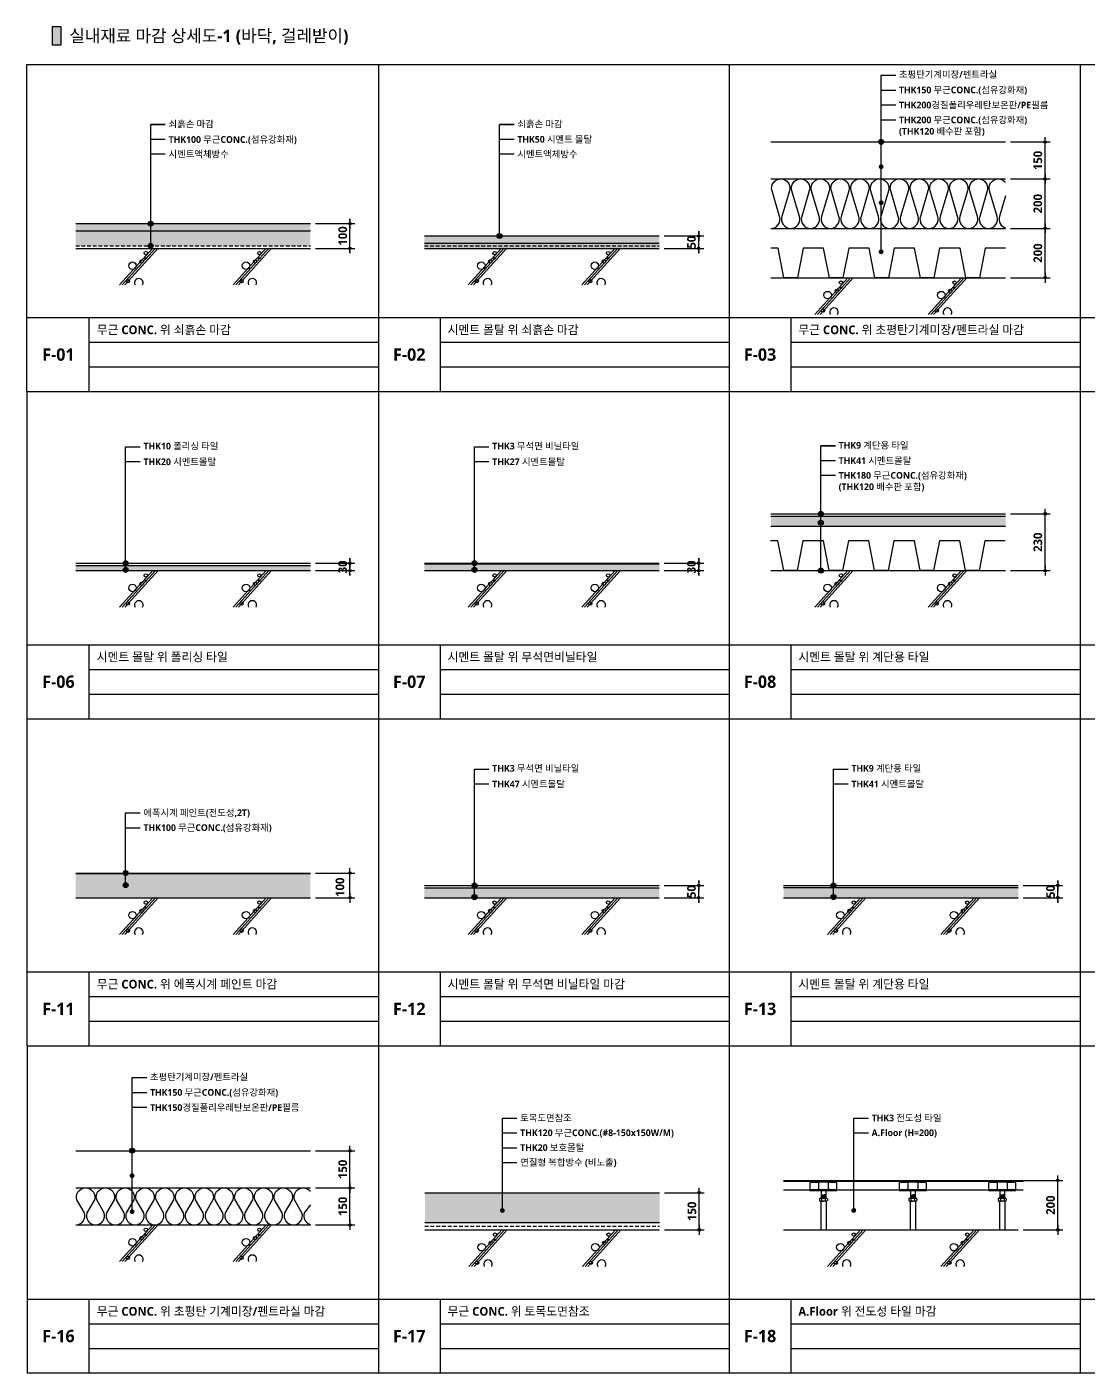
# Model space of a CAD drawing. Header units: millimetres. Extents: x 197 to 33329, y 200 to 5652.
# Drawn here: x 197 to 4493, y 200 to 5652 of the extents above; entities that cross this region are included whole.
import ezdxf
from ezdxf.enums import TextEntityAlignment as Align

# ---------------------------------------------------------------- set-up
doc = ezdxf.new("R2010")
doc.units = ezdxf.units.MM
doc.header["$LTSCALE"] = 10
doc.header["$MEASUREMENT"] = 0
doc.header["$PDSIZE"] = -10
doc.linetypes.add('HID', pattern=[2.3, 1.5, -0.8])
doc.layers.get('0').update_dxf_attribs({"linetype": 'CONTINUOUS'})
doc.layers.get('Defpoints').update_dxf_attribs({"color": 153, "linetype": 'CONTINUOUS'})
for name, color, linetype in [('A-ANNO-GRA2', 4, 'CONTINUOUS'), ('A-ANNO-TEXT1', 7, 'CONTINUOUS'), ('A-DETL-PEN4', 4, 'CONTINUOUS'), ('A-DETL-PEN7', 7, 'CONTINUOUS'), ('A-SECT-STEL', 9, 'CONTINUOUS'), ('A-ST-AXIS-DIM', 7, 'CONTINUOUS'), ('A-ST-CONC', 2, 'CONTINUOUS'), ('AX-PATT', 8, 'CONTINUOUS'), ('CF', 7, 'CONTINUOUS'), ('HAT', 8, 'CONTINUOUS'), ('HT', 8, 'CONTINUOUS')]:
    doc.layers.add(name, color=color, linetype=linetype)
doc.styles.add('2020음성 1차', font='')
doc.styles.add('SH_대대리576', font='')
doc.styles.add('SH_진천_나눔', font='')
doc.styles.get('2020음성 1차').set_extended_font_data('NanumGothic', bold=True)
doc.styles.get('SH_대대리576').set_extended_font_data('NanumGothic', bold=True)
doc.styles.get('SH_진천_나눔').set_extended_font_data('NanumGothic', bold=True)
doc.dimstyles.new('SHP 10', dxfattribs={"dimscale": 10, "dimtxt": 3.5, "dimasz": 1, "dimexe": 2, "dimexo": 2, "dimgap": 1, "dimtad": 1, "dimdec": 0, "dimzin": 0, "dimdsep": 46, "dimtxsty": 'SH_진천_나눔', "dimblk": 'DIMDOT', "dimcen": 0.09, "dimclrd": 256, "dimclre": 256, "dimclrt": 3, "dimadec": 0, "dimazin": 1, "dimtfac": 1, "dimtdec": 0, "dimtix": 1, "dimtmove": 2, "dimatfit": 0, "dimldrblk": 'DIMDOT', "dimfxl": 1, "dimtolj": 1, "dimtzin": 0, "dimlwd": -1, "dimlwe": -1, "dimarcsym": 0})

# ---------------------------------------------------------------- blocks, each defined once
blk = doc.blocks.new('_Dot')
at = {"color": 0, "lineweight": -2}
blk.add_line((-0.5, 0), (-1, 0), dxfattribs=at)
at = {"color": 0, "const_width": 0.5}
blk.add_lwpolyline([(-0.25, 0, 1), (0.25, 0, 1)], format="xyb", close=True, dxfattribs=at)
blk = doc.blocks.new('DIMDOT')
at = {"color": 0}
blk.add_line((-2, 0), (2, 0), dxfattribs=at)
for radius in [0.5, 0.25]:
    blk.add_circle((0, 0), radius, dxfattribs=at)
blk = doc.blocks.new('*D427')
at = {"layer": 'A-ST-AXIS-DIM'}
for p, q in [((4230.2, 980.2), (4390.2, 980.2)), ((4370.2, 790.2), (4370.2, 970.2)), ((4230.2, 780.2), (4390.2, 780.2))]:
    blk.add_line(p, q, dxfattribs=at)
at = {"layer": 'Defpoints', "color": 0}
for p in [(4210.2, 980.2), (4370.2, 980.2), (4210.2, 780.2)]:
    blk.add_point(p, dxfattribs=at)
at = {"layer": 'A-ST-AXIS-DIM', "linetype": 'ByBlock', "xscale": 10, "yscale": 10, "zscale": 10}
for p, rotation in [((4370.2, 980.2), 90), ((4370.2, 780.2), 270)]:
    blk.add_blockref('DIMDOT', p, dxfattribs=dict(at, rotation=rotation))
at = {"layer": 'A-ST-AXIS-DIM', "color": 3, "insert": (4340.9, 880.2), "char_height": 35, "attachment_point": 5, "rotation": 90, "style": 'SH_진천_나눔'}
blk.add_mtext('\\A1;200', dxfattribs=at)
blk = doc.blocks.new('2')
at = {"layer": 'HAT'}
for p, q in [((9516.6, 4296.2), (9583.7, 4370.3)), ((9522, 4296.2), (9589.1, 4370.3)), ((9527.4, 4296.2), (9594.5, 4370.3))]:
    blk.add_line(p, q, dxfattribs=at)
for centre, radius in [((9569.8, 4360.6), 3.41), ((9542.8, 4335.1), 7.63), ((9561.1, 4343.7), 3.41), ((9569.4, 4350), 1.53), ((9533.6, 4303.7), 3.41)]:
    blk.add_circle(centre, radius, dxfattribs=at)
blk.add_arc((9555.5, 4300.6), 8.7, 329.3752, 210.6248, dxfattribs=at)
blk = doc.blocks.new('*D428')
at = {"layer": 'A-ST-AXIS-DIM'}
for p, q in [((2778.5, 930.2), (2938.5, 930.2)), ((2918.5, 790.2), (2918.5, 920.2)), ((2778.5, 780.2), (2938.5, 780.2))]:
    blk.add_line(p, q, dxfattribs=at)
at = {"layer": 'Defpoints', "color": 0}
for p in [(2758.5, 930.2), (2918.5, 930.2), (2758.5, 780.2)]:
    blk.add_point(p, dxfattribs=at)
at = {"layer": 'A-ST-AXIS-DIM', "linetype": 'ByBlock', "xscale": 10, "yscale": 10, "zscale": 10}
for p, rotation in [((2918.5, 930.2), 90), ((2918.5, 780.2), 270)]:
    blk.add_blockref('DIMDOT', p, dxfattribs=dict(at, rotation=rotation))
at = {"layer": 'A-ST-AXIS-DIM', "color": 3, "insert": (2889.2, 855.2), "char_height": 35, "attachment_point": 5, "rotation": 90, "style": 'SH_진천_나눔'}
blk.add_mtext('\\A1;150', dxfattribs=at)
blk = doc.blocks.new('*D429')
at = {"layer": 'A-ST-AXIS-DIM'}
for p, q in [((1365, 1100), (1525, 1100)), ((1505, 960), (1505, 1090)), ((1365, 950), (1525, 950))]:
    blk.add_line(p, q, dxfattribs=at)
at = {"layer": 'Defpoints', "color": 0}
for p in [(1345, 1100), (1505, 1100), (1345, 950)]:
    blk.add_point(p, dxfattribs=at)
at = {"layer": 'A-ST-AXIS-DIM', "linetype": 'ByBlock', "xscale": 10, "yscale": 10, "zscale": 10}
for p, rotation in [((1505, 1100), 90), ((1505, 950), 270)]:
    blk.add_blockref('DIMDOT', p, dxfattribs=dict(at, rotation=rotation))
at = {"layer": 'A-ST-AXIS-DIM', "color": 3, "insert": (1475.8, 1025), "char_height": 35, "attachment_point": 5, "rotation": 90, "style": 'SH_진천_나눔'}
blk.add_mtext('\\A1;150', dxfattribs=at)
blk = doc.blocks.new('*D430')
at = {"layer": 'A-ST-AXIS-DIM'}
for p, q in [((1365, 950), (1525, 950)), ((1505, 810), (1505, 940)), ((1365, 800), (1525, 800))]:
    blk.add_line(p, q, dxfattribs=at)
at = {"layer": 'Defpoints', "color": 0}
for p in [(1345, 950), (1505, 950), (1345, 800)]:
    blk.add_point(p, dxfattribs=at)
at = {"layer": 'A-ST-AXIS-DIM', "linetype": 'ByBlock', "xscale": 10, "yscale": 10, "zscale": 10}
for p, rotation in [((1505, 950), 90), ((1505, 800), 270)]:
    blk.add_blockref('DIMDOT', p, dxfattribs=dict(at, rotation=rotation))
at = {"layer": 'A-ST-AXIS-DIM', "color": 3, "insert": (1475.8, 875), "char_height": 35, "attachment_point": 5, "rotation": 90, "style": 'SH_진천_나눔'}
blk.add_mtext('\\A1;150', dxfattribs=at)
blk = doc.blocks.new('*D433')
at = {"layer": 'A-ST-AXIS-DIM'}
for p, q in [((4370.2, 2185), (4370.2, 2195)), ((4230.2, 2175), (4390.2, 2175)), ((4370.2, 2125), (4370.2, 2175)), ((4230.2, 2125), (4390.2, 2125)), ((4370.2, 2115), (4370.2, 2105))]:
    blk.add_line(p, q, dxfattribs=at)
at = {"layer": 'Defpoints', "color": 0}
for p in [(4210.2, 2175), (4370.2, 2175), (4210.2, 2125)]:
    blk.add_point(p, dxfattribs=at)
at = {"layer": 'A-ST-AXIS-DIM', "linetype": 'ByBlock', "xscale": 10, "yscale": 10, "zscale": 10}
for p, rotation in [((4370.2, 2175), 270), ((4370.2, 2125), 90)]:
    blk.add_blockref('DIMDOT', p, dxfattribs=dict(at, rotation=rotation))
at = {"layer": 'A-ST-AXIS-DIM', "color": 3, "insert": (4340.9, 2150), "char_height": 35, "attachment_point": 5, "rotation": 90, "style": 'SH_진천_나눔'}
blk.add_mtext('\\A1;50', dxfattribs=at)
blk = doc.blocks.new('*D435')
at = {"layer": 'A-ST-AXIS-DIM'}
for p, q in [((2916.7, 2185), (2916.7, 2195)), ((2776.7, 2175), (2936.7, 2175)), ((2916.7, 2125), (2916.7, 2175)), ((2776.7, 2125), (2936.7, 2125)), ((2916.7, 2115), (2916.7, 2105))]:
    blk.add_line(p, q, dxfattribs=at)
at = {"layer": 'Defpoints', "color": 0}
for p in [(2756.7, 2175), (2916.7, 2175), (2756.7, 2125)]:
    blk.add_point(p, dxfattribs=at)
at = {"layer": 'A-ST-AXIS-DIM', "linetype": 'ByBlock', "xscale": 10, "yscale": 10, "zscale": 10}
for p, rotation in [((2916.7, 2175), 270), ((2916.7, 2125), 90)]:
    blk.add_blockref('DIMDOT', p, dxfattribs=dict(at, rotation=rotation))
at = {"layer": 'A-ST-AXIS-DIM', "color": 3, "insert": (2887.5, 2150), "char_height": 35, "attachment_point": 5, "rotation": 90, "style": 'SH_진천_나눔'}
blk.add_mtext('\\A1;50', dxfattribs=at)
blk = doc.blocks.new('*D436')
at = {"layer": 'A-ST-AXIS-DIM'}
for p, q in [((1365, 2225), (1525, 2225)), ((1505, 2135), (1505, 2215)), ((1365, 2125), (1525, 2125))]:
    blk.add_line(p, q, dxfattribs=at)
at = {"layer": 'Defpoints', "color": 0}
for p in [(1345, 2225), (1505, 2225), (1345, 2125)]:
    blk.add_point(p, dxfattribs=at)
at = {"layer": 'A-ST-AXIS-DIM', "linetype": 'ByBlock', "xscale": 10, "yscale": 10, "zscale": 10}
for p, rotation in [((1505, 2225), 90), ((1505, 2125), 270)]:
    blk.add_blockref('DIMDOT', p, dxfattribs=dict(at, rotation=rotation))
at = {"layer": 'A-ST-AXIS-DIM', "color": 3, "insert": (1464.4, 2167.8), "char_height": 35, "attachment_point": 5, "rotation": 90, "style": 'SH_진천_나눔'}
blk.add_mtext('\\A1;100', dxfattribs=at)
blk = doc.blocks.new('*D439')
at = {"layer": 'A-ST-AXIS-DIM'}
for p, q in [((4178.8, 3680), (4338.8, 3680)), ((4318.8, 3460), (4318.8, 3670)), ((4178.8, 3450), (4338.8, 3450))]:
    blk.add_line(p, q, dxfattribs=at)
at = {"layer": 'Defpoints', "color": 0}
for p in [(4158.8, 3680), (4318.8, 3680), (4158.8, 3450)]:
    blk.add_point(p, dxfattribs=at)
at = {"layer": 'A-ST-AXIS-DIM', "linetype": 'ByBlock', "xscale": 10, "yscale": 10, "zscale": 10}
for p, rotation in [((4318.8, 3680), 90), ((4318.8, 3450), 270)]:
    blk.add_blockref('DIMDOT', p, dxfattribs=dict(at, rotation=rotation))
at = {"layer": 'A-ST-AXIS-DIM', "color": 3, "insert": (4289.5, 3565), "char_height": 35, "attachment_point": 5, "rotation": 90, "style": 'SH_진천_나눔'}
blk.add_mtext('\\A1;230', dxfattribs=at)
blk = doc.blocks.new('*D440')
at = {"layer": 'A-ST-AXIS-DIM'}
for p, q in [((2916.7, 3490), (2916.7, 3500)), ((2776.7, 3480), (2936.7, 3480)), ((2776.7, 3450), (2936.7, 3450)), ((2916.7, 3450), (2916.7, 3480)), ((2916.7, 3440), (2916.7, 3430))]:
    blk.add_line(p, q, dxfattribs=at)
at = {"layer": 'Defpoints', "color": 0}
for p in [(2756.7, 3480), (2756.7, 3450), (2916.7, 3480)]:
    blk.add_point(p, dxfattribs=at)
at = {"layer": 'A-ST-AXIS-DIM', "linetype": 'ByBlock', "xscale": 10, "yscale": 10, "zscale": 10}
for p, rotation in [((2916.7, 3480), 270), ((2916.7, 3450), 90)]:
    blk.add_blockref('DIMDOT', p, dxfattribs=dict(at, rotation=rotation))
at = {"layer": 'A-ST-AXIS-DIM', "color": 3, "insert": (2887.4, 3465), "char_height": 35, "attachment_point": 5, "rotation": 90, "style": 'SH_진천_나눔'}
blk.add_mtext('\\A1;30', dxfattribs=at)
blk = doc.blocks.new('*D441')
at = {"layer": 'A-ST-AXIS-DIM'}
for p, q in [((1505, 3490), (1505, 3500)), ((1365, 3480), (1525, 3480)), ((1365, 3450), (1525, 3450)), ((1505, 3450), (1505, 3480)), ((1505, 3440), (1505, 3430))]:
    blk.add_line(p, q, dxfattribs=at)
at = {"layer": 'Defpoints', "color": 0}
for p in [(1345, 3480), (1345, 3450), (1505, 3480)]:
    blk.add_point(p, dxfattribs=at)
at = {"layer": 'A-ST-AXIS-DIM', "linetype": 'ByBlock', "xscale": 10, "yscale": 10, "zscale": 10}
for p, rotation in [((1505, 3480), 270), ((1505, 3450), 90)]:
    blk.add_blockref('DIMDOT', p, dxfattribs=dict(at, rotation=rotation))
at = {"layer": 'A-ST-AXIS-DIM', "color": 3, "insert": (1475.7, 3465), "char_height": 35, "attachment_point": 5, "rotation": 90, "style": 'SH_진천_나눔'}
blk.add_mtext('\\A1;30', dxfattribs=at)
blk = doc.blocks.new('*D443')
at = {"layer": 'A-ST-AXIS-DIM'}
for p, q in [((4178.8, 5186), (4338.8, 5186)), ((4318.8, 5046), (4318.8, 5176)), ((4178.8, 5036), (4338.8, 5036))]:
    blk.add_line(p, q, dxfattribs=at)
at = {"layer": 'Defpoints', "color": 0}
for p in [(4158.8, 5186), (4318.8, 5186), (4158.8, 5036)]:
    blk.add_point(p, dxfattribs=at)
at = {"layer": 'A-ST-AXIS-DIM', "linetype": 'ByBlock', "xscale": 10, "yscale": 10, "zscale": 10}
for p, rotation in [((4318.8, 5186), 90), ((4318.8, 5036), 270)]:
    blk.add_blockref('DIMDOT', p, dxfattribs=dict(at, rotation=rotation))
at = {"layer": 'A-ST-AXIS-DIM', "color": 3, "insert": (4289.5, 5111), "char_height": 35, "attachment_point": 5, "rotation": 90, "style": 'SH_진천_나눔'}
blk.add_mtext('\\A1;150', dxfattribs=at)
blk = doc.blocks.new('*D444')
at = {"layer": 'A-ST-AXIS-DIM'}
for p, q in [((4178.8, 5036), (4338.8, 5036)), ((4318.8, 4846), (4318.8, 5026)), ((4178.8, 4836), (4338.8, 4836))]:
    blk.add_line(p, q, dxfattribs=at)
at = {"layer": 'Defpoints', "color": 0}
for p in [(4158.8, 5036), (4318.8, 5036), (4158.8, 4836)]:
    blk.add_point(p, dxfattribs=at)
at = {"layer": 'A-ST-AXIS-DIM', "linetype": 'ByBlock', "xscale": 10, "yscale": 10, "zscale": 10}
for p, rotation in [((4318.8, 5036), 90), ((4318.8, 4836), 270)]:
    blk.add_blockref('DIMDOT', p, dxfattribs=dict(at, rotation=rotation))
at = {"layer": 'A-ST-AXIS-DIM', "color": 3, "insert": (4289.5, 4936), "char_height": 35, "attachment_point": 5, "rotation": 90, "style": 'SH_진천_나눔'}
blk.add_mtext('\\A1;200', dxfattribs=at)
blk = doc.blocks.new('*D445')
at = {"layer": 'A-ST-AXIS-DIM'}
for p, q in [((4178.8, 4836), (4338.8, 4836)), ((4318.8, 4646), (4318.8, 4826)), ((4178.8, 4636), (4338.8, 4636))]:
    blk.add_line(p, q, dxfattribs=at)
at = {"layer": 'Defpoints', "color": 0}
for p in [(4158.8, 4836), (4318.8, 4836), (4158.8, 4636)]:
    blk.add_point(p, dxfattribs=at)
at = {"layer": 'A-ST-AXIS-DIM', "linetype": 'ByBlock', "xscale": 10, "yscale": 10, "zscale": 10}
for p, rotation in [((4318.8, 4836), 90), ((4318.8, 4636), 270)]:
    blk.add_blockref('DIMDOT', p, dxfattribs=dict(at, rotation=rotation))
at = {"layer": 'A-ST-AXIS-DIM', "color": 3, "insert": (4289.5, 4736), "char_height": 35, "attachment_point": 5, "rotation": 90, "style": 'SH_진천_나눔'}
blk.add_mtext('\\A1;200', dxfattribs=at)
blk = doc.blocks.new('*D446')
at = {"layer": 'A-ST-AXIS-DIM'}
for p, q in [((2776.7, 4805.1), (2936.7, 4805.1)), ((2916.7, 4815.1), (2916.7, 4825.1)), ((2916.7, 4755.1), (2916.7, 4805.1)), ((2776.7, 4755.1), (2936.7, 4755.1)), ((2916.7, 4745.1), (2916.7, 4735.1))]:
    blk.add_line(p, q, dxfattribs=at)
at = {"layer": 'Defpoints', "color": 0}
for p in [(2756.7, 4805.1), (2916.7, 4805.1), (2756.7, 4755.1)]:
    blk.add_point(p, dxfattribs=at)
at = {"layer": 'A-ST-AXIS-DIM', "linetype": 'ByBlock', "xscale": 10, "yscale": 10, "zscale": 10}
for p, rotation in [((2916.7, 4805.1), 270), ((2916.7, 4755.1), 90)]:
    blk.add_blockref('DIMDOT', p, dxfattribs=dict(at, rotation=rotation))
at = {"layer": 'A-ST-AXIS-DIM', "color": 3, "insert": (2887.5, 4780.1), "char_height": 35, "attachment_point": 5, "rotation": 90, "style": 'SH_진천_나눔'}
blk.add_mtext('\\A1;50', dxfattribs=at)
blk = doc.blocks.new('*D447')
at = {"layer": 'A-ST-AXIS-DIM'}
for p, q in [((1365, 4855.1), (1525, 4855.1)), ((1505, 4865.1), (1505, 4875.1)), ((1505, 4755.1), (1505, 4855.1)), ((1365, 4755.1), (1525, 4755.1)), ((1505, 4745.1), (1505, 4735.1))]:
    blk.add_line(p, q, dxfattribs=at)
at = {"layer": 'Defpoints', "color": 0}
for p in [(1345, 4855.1), (1505, 4855.1), (1345, 4755.1)]:
    blk.add_point(p, dxfattribs=at)
at = {"layer": 'A-ST-AXIS-DIM', "linetype": 'ByBlock', "xscale": 10, "yscale": 10, "zscale": 10}
for p, rotation in [((1505, 4855.1), 270), ((1505, 4755.1), 90)]:
    blk.add_blockref('DIMDOT', p, dxfattribs=dict(at, rotation=rotation))
at = {"layer": 'A-ST-AXIS-DIM', "color": 3, "insert": (1475.8, 4805.1), "char_height": 35, "attachment_point": 5, "rotation": 90, "style": 'SH_진천_나눔'}
blk.add_mtext('\\A1;100', dxfattribs=at)

msp = doc.modelspace()

# ---------------------------------------------------------------- hatches: boundary and pattern name
at = {"layer": 'A-ANNO-TEXT1'}
h = msp.add_hatch(color=256, dxfattribs=at)
h.dxf.hatch_style = 1
h.paths.add_polyline_path([(336, 5651.8), (300, 5651.8), (300, 5579.8), (336, 5579.8)])
h = msp.add_hatch(color=256, dxfattribs=at)
h.dxf.hatch_style = 1
edge = h.paths.add_edge_path()
edge.add_arc((3655, 5186.6), 10, 0, 360)
h = msp.add_hatch(color=256, dxfattribs=at)
h.dxf.hatch_style = 1
edge = h.paths.add_edge_path()
edge.add_arc((698.4, 4855.1), 10, 0, 360)
h = msp.add_hatch(color=256, dxfattribs=at)
h.dxf.hatch_style = 1
edge = h.paths.add_edge_path()
edge.add_arc((2110.1, 4805.1), 10, 0, 360)
h = msp.add_hatch(color=256, dxfattribs=at)
h.dxf.hatch_style = 1
edge = h.paths.add_edge_path()
edge.add_arc((698.4, 4765.1), 10, 0, 360)
h = msp.add_hatch(color=256, dxfattribs=at)
h.dxf.hatch_style = 1
edge = h.paths.add_edge_path()
edge.add_arc((3410.8, 3679.8), 10, 0, 360)
h = msp.add_hatch(color=256, dxfattribs=at)
h.dxf.hatch_style = 1
edge = h.paths.add_edge_path()
edge.add_arc((3410.8, 3644.3), 10, 0, 360)
h = msp.add_hatch(color=256, dxfattribs=at)
h.dxf.hatch_style = 1
edge = h.paths.add_edge_path()
edge.add_arc((597, 3479.8), 10, 0, 360)
h = msp.add_hatch(color=256, dxfattribs=at)
h.dxf.hatch_style = 1
edge = h.paths.add_edge_path()
edge.add_arc((2008.7, 3479.8), 10, 0, 360)
h = msp.add_hatch(color=256, dxfattribs=at)
h.dxf.hatch_style = 1
edge = h.paths.add_edge_path()
edge.add_arc((597, 3452.8), 10, 0, 360)
h = msp.add_hatch(color=256, dxfattribs=at)
h.dxf.hatch_style = 1
edge = h.paths.add_edge_path()
edge.add_arc((2008.7, 3452.8), 10, 0, 360)
h = msp.add_hatch(color=256, dxfattribs=at)
h.dxf.hatch_style = 1
edge = h.paths.add_edge_path()
edge.add_arc((3410.8, 3450), 10, 0, 360)
h = msp.add_hatch(color=256, dxfattribs=at)
h.dxf.hatch_style = 1
edge = h.paths.add_edge_path()
edge.add_arc((597, 2225), 10, 0, 360)
h = msp.add_hatch(color=256, dxfattribs=at)
h.dxf.hatch_style = 1
edge = h.paths.add_edge_path()
edge.add_arc((597, 2176.3), 10, 0, 360)
h = msp.add_hatch(color=256, dxfattribs=at)
h.dxf.hatch_style = 1
edge = h.paths.add_edge_path()
edge.add_arc((2008.7, 2174.8), 10, 0, 360)
h = msp.add_hatch(color=256, dxfattribs=at)
h.dxf.hatch_style = 1
edge = h.paths.add_edge_path()
edge.add_arc((3462.2, 2174.8), 10, 0, 360)
h = msp.add_hatch(color=256, dxfattribs=at)
h.dxf.hatch_style = 1
edge = h.paths.add_edge_path()
edge.add_arc((2008.7, 2127.8), 10, 0, 360)
h = msp.add_hatch(color=256, dxfattribs=at)
h.dxf.hatch_style = 1
edge = h.paths.add_edge_path()
edge.add_arc((3462.2, 2127.8), 10, 0, 360)
h = msp.add_hatch(color=256, dxfattribs=at)
h.dxf.hatch_style = 1
edge = h.paths.add_edge_path()
edge.add_arc((623.2, 1100.6), 10, 0, 360)
at = {"layer": 'AX-PATT'}
h = msp.add_hatch(dxfattribs=at)
h.set_pattern_fill('AR-SAND', color=256, scale=0.3, style=0)
h.set_pattern_definition([(37.5, (-19825, 1661.618), (-0.4800094, 14.682397), [0, -11.5824, 0, -12.954, 0, -12.3825]), (7.5, (-19825, 1661.618), (13.485698, 21.504753), [0, -6.2484, 0, -10.4394, 0, -4.0005]), (327.5, (-19834.373, 1661.618), (23.729771, 0.0431155), [0, -3.81, 0, -13.716, 0, -17.907]), (317.5, (-19834.373, 1661.618), (22.906694, 6.68788), [0, -1.905, 0, -8.9916, 0, -10.287])])
h.paths.add_polyline_path([(395, 4855.1), (395, 4765.1), (1345, 4765.1), (1345, 4855.1)])
h = msp.add_hatch(dxfattribs=at)
h.set_pattern_fill('AR-SAND', color=256, scale=0.3, style=0)
h.set_pattern_definition([(37.5, (-18413.291, 1611.618), (-0.4800094, 14.682397), [0, -11.5824, 0, -12.954, 0, -12.3825]), (7.5, (-18413.29, 1611.618), (13.485698, 21.504753), [0, -6.2484, 0, -10.4394, 0, -4.0005]), (327.5, (-18422.663, 1611.618), (23.729771, 0.0431155), [0, -3.81, 0, -13.716, 0, -17.907]), (317.5, (-18422.663, 1611.618), (22.906694, 6.68788), [0, -1.905, 0, -8.9916, 0, -10.287])])
h.paths.add_polyline_path([(1806.7, 4805.1), (1806.7, 4755.1), (2756.7, 4755.1), (2756.7, 4805.1)])
h = msp.add_hatch(dxfattribs=at)
h.set_pattern_fill('AR-SAND', color=256, scale=0.3, style=0)
h.set_pattern_definition([(37.5, (-15661.233, -722.105), (-0.4800094, 14.682397), [0, -11.5824, 0, -12.954, 0, -12.3825]), (7.5, (-15661.233, -722.105), (13.485698, 21.504753), [0, -6.2484, 0, -10.4394, 0, -4.0005]), (327.5, (-15670.605, -722.105), (23.729771, 0.0431155), [0, -3.81, 0, -13.716, 0, -17.907]), (317.5, (-15670.605, -722.105), (22.906694, 6.68788), [0, -1.905, 0, -8.9916, 0, -10.287])])
h.paths.add_polyline_path([(3208.8, 3630), (4158.8, 3630), (4158.8, 3671), (3208.8, 3671)])
h = msp.add_hatch(dxfattribs=at)
h.set_pattern_fill('AR-SAND', color=256, scale=0.3, style=0)
h.set_pattern_definition([(37.5, (-17125, -902.105), (-0.4800094, 14.682397), [0, -11.5824, 0, -12.954, 0, -12.3825]), (7.5, (-17125, -902.105), (13.485698, 21.504753), [0, -6.2484, 0, -10.4394, 0, -4.0005]), (327.5, (-17134.373, -902.105), (23.729771, 0.0431155), [0, -3.81, 0, -13.716, 0, -17.907]), (317.5, (-17134.373, -902.105), (22.906694, 6.68788), [0, -1.905, 0, -8.9916, 0, -10.287])])
h.paths.add_polyline_path([(395, 3450), (1345, 3450), (1345, 3470), (395, 3470)])
h = msp.add_hatch(dxfattribs=at)
h.set_pattern_fill('AR-SAND', color=256, scale=0.3, style=0)
h.set_pattern_definition([(37.5, (-15713.291, -902.105), (-0.4800094, 14.682397), [0, -11.5824, 0, -12.954, 0, -12.3825]), (7.5, (-15713.29, -902.105), (13.485698, 21.504753), [0, -6.2484, 0, -10.4394, 0, -4.0005]), (327.5, (-15722.663, -902.105), (23.729771, 0.0431155), [0, -3.81, 0, -13.716, 0, -17.907]), (317.5, (-15722.663, -902.105), (22.906694, 6.68788), [0, -1.905, 0, -8.9916, 0, -10.287])])
h.paths.add_polyline_path([(1806.7, 3450), (2756.7, 3450), (2756.7, 3477), (1806.7, 3477)])
h = msp.add_hatch(dxfattribs=at)
h.set_pattern_fill('AR-SAND', color=256, scale=0.3, style=0)
h.set_pattern_definition([(37.5, (-17125, -2365.334), (-0.4800094, 14.682397), [0, -11.5824, 0, -12.954, 0, -12.3825]), (7.5, (-17125, -2365.334), (13.485698, 21.504753), [0, -6.2484, 0, -10.4394, 0, -4.0005]), (327.5, (-17134.373, -2365.334), (23.729771, 0.0431155), [0, -3.81, 0, -13.716, 0, -17.907]), (317.5, (-17134.373, -2365.334), (22.906694, 6.68788), [0, -1.905, 0, -8.9916, 0, -10.287])])
h.paths.add_polyline_path([(395, 2223), (1345, 2223), (1345, 2125), (395, 2125)])
h = msp.add_hatch(dxfattribs=at)
h.set_pattern_fill('AR-SAND', color=256, scale=0.3, style=0)
h.set_pattern_definition([(37.5, (-15713.291, -2227.105), (-0.4800094, 14.682397), [0, -11.5824, 0, -12.954, 0, -12.3825]), (7.5, (-15713.29, -2227.105), (13.485698, 21.504753), [0, -6.2484, 0, -10.4394, 0, -4.0005]), (327.5, (-15722.663, -2227.105), (23.729771, 0.0431155), [0, -3.81, 0, -13.716, 0, -17.907]), (317.5, (-15722.663, -2227.105), (22.906694, 6.68788), [0, -1.905, 0, -8.9916, 0, -10.287])])
h.paths.add_polyline_path([(1806.7, 2125), (2756.7, 2125), (2756.7, 2165), (1806.7, 2165)])
h = msp.add_hatch(dxfattribs=at)
h.set_pattern_fill('AR-SAND', color=256, scale=0.3, style=0)
h.set_pattern_definition([(37.5, (-14259.834, -2227.105), (-0.4800094, 14.682397), [0, -11.5824, 0, -12.954, 0, -12.3825]), (7.5, (-14259.834, -2227.105), (13.485698, 21.504753), [0, -6.2484, 0, -10.4394, 0, -4.0005]), (327.5, (-14269.207, -2227.105), (23.729771, 0.0431155), [0, -3.81, 0, -13.716, 0, -17.907]), (317.5, (-14269.207, -2227.105), (22.906694, 6.68788), [0, -1.905, 0, -8.9916, 0, -10.287])])
h.paths.add_polyline_path([(3260.2, 2125), (4210.2, 2125), (4210.2, 2166), (3260.2, 2166)])
h = msp.add_hatch(dxfattribs=at)
h.set_pattern_fill('AR-SAND', color=256, scale=0.3, style=0)
h.set_pattern_definition([(37.5, (-15711.524, -3541.87), (-0.4800094, 14.682397), [0, -11.5824, 0, -12.954, 0, -12.3825]), (7.5, (-15711.524, -3541.87), (13.485698, 21.504753), [0, -6.2484, 0, -10.4394, 0, -4.0005]), (327.5, (-15720.896, -3541.87), (23.729771, 0.0431155), [0, -3.81, 0, -13.716, 0, -17.907]), (317.5, (-15720.896, -3541.87), (22.906694, 6.68788), [0, -1.905, 0, -8.9916, 0, -10.287])])
h.paths.add_polyline_path([(1808.5, 810.2), (2758.5, 810.2), (2758.5, 930.2), (1808.5, 930.2)])

# ---------------------------------------------------------------- linework, layer by layer
at = {"layer": 'A-ANNO-GRA2'}
for p, q in [((1620, 5500), (1620, 200)), ((3040, 5500), (3040, 200)), ((4460, 5500), (4460, 200)), ((200, 4475), (7300, 4475)), ((450, 4175), (450, 4475)), ((1870, 4475), (1870, 4175)), ((3290, 4475), (3290, 4175)), ((450, 4375), (1620, 4375)), ((1870, 4375), (3040, 4375)), ((3290, 4375), (4460, 4375)), ((450, 4275), (1620, 4275)), ((1870, 4275), (3040, 4275)), ((3290, 4275), (4460, 4275)), ((200, 4175), (7300, 4175)), ((200, 3150), (7300, 3150)), ((450, 2850), (450, 3150)), ((1870, 3150), (1870, 2850)), ((3290, 3150), (3290, 2850)), ((450, 3050), (1620, 3050)), ((1870, 3050), (3040, 3050)), ((3290, 3050), (4460, 3050)), ((450, 2950), (1620, 2950)), ((1870, 2950), (3040, 2950)), ((3290, 2950), (4460, 2950)), ((200, 2850), (7300, 2850)), ((200, 1825), (7300, 1825)), ((450, 1525), (450, 1825)), ((1870, 1825), (1870, 1525)), ((3290, 1825), (3290, 1525)), ((450, 1725), (1620, 1725)), ((1870, 1725), (3040, 1725)), ((3290, 1725), (4460, 1725)), ((450, 1625), (1620, 1625)), ((1870, 1625), (3040, 1625)), ((3290, 1625), (4460, 1625)), ((200, 1525), (7300, 1525)), ((200, 500), (7300, 500)), ((450, 200), (450, 500)), ((1870, 500), (1870, 200)), ((3290, 500), (3290, 200)), ((450, 400), (1620, 400)), ((1870, 400), (3040, 400)), ((3290, 400), (4460, 400)), ((450, 300), (1620, 300)), ((1870, 300), (3040, 300)), ((3290, 300), (4460, 300))]:
    msp.add_line(p, q, dxfattribs=at)
msp.add_lwpolyline([(197.5, 5500), (7297.5, 5500), (7300, 200), (200, 200)], close=True, dxfattribs=at)
at = {"layer": 'A-ANNO-TEXT1'}
for p, q in [((3655, 5457), (3713.9, 5457)), ((3655, 4736.3), (3655, 5457)), ((3655, 5396.3), (3713.9, 5396.3)), ((3713.9, 5335.5), (3655, 5335.5)), ((757.3, 5256.2), (698.4, 5256.2)), ((2169, 5256.2), (2110.1, 5256.2)), ((3713.9, 5274.8), (3655, 5274.8)), ((757.3, 5196.2), (698.4, 5196.2)), ((2169, 5196.2), (2110.1, 5196.2)), ((757.3, 5136.2), (698.4, 5136.2)), ((2169, 5136.2), (2110.1, 5136.2)), ((3469.7, 3955), (3410.8, 3955)), ((655.9, 3890.3), (597, 3890.3)), ((2067.6, 3890.3), (2008.7, 3890.3)), ((3469.7, 3895), (3410.8, 3895)), ((3469.7, 3835), (3410.8, 3835)), ((2067.6, 2585.3), (2008.7, 2585.3)), ((3521.1, 2585.3), (3462.2, 2585.3)), ((597, 2408.3), (655.9, 2408.3)), ((623.2, 1396.9), (682.2, 1396.9)), ((623.2, 848.8), (623.2, 1396.9)), ((623.2, 1336.2), (682.2, 1336.2)), ((682.2, 1275.4), (623.2, 1275.4)), ((2121.9, 1232.8), (2180.8, 1232.8)), ((2121.9, 853.7), (2121.9, 1232.8)), ((3544.3, 1232.8), (3603.3, 1232.8)), ((3544.3, 853.7), (3544.3, 1232.8)), ((2121.9, 1172.8), (2180.8, 1172.8)), ((3544.3, 1172.8), (3603.3, 1172.8)), ((2121.9, 1112.8), (2180.8, 1112.8)), ((2121.9, 1052.8), (2180.8, 1052.8))]:
    msp.add_line(p, q, dxfattribs=at)
msp.add_lwpolyline([(336, 5651.8), (300, 5651.8), (300, 5579.8), (336, 5579.8)], close=True, dxfattribs=at)
for points in [[(698.4, 4765.1), (698.4, 5256.2), (757.3, 5256.2)], [(2110.1, 4805.1), (2110.1, 5256.2), (2169, 5256.2)], [(597, 3452.8), (597, 3951.1), (655.9, 3951.1)], [(2008.7, 3452.8), (2008.7, 3951.1), (2067.6, 3951.1)], [(3410.8, 3450), (3410.8, 3955), (3469.7, 3955)], [(2008.7, 2127.8), (2008.7, 2646.1), (2067.6, 2646.1)], [(3462.2, 2127.8), (3462.2, 2646.1), (3521.1, 2646.1)], [(597, 2166.3), (597, 2469.1), (655.9, 2469.1)]]:
    msp.add_lwpolyline(points, dxfattribs=at)
for centre in [(3655, 5186.6), (698.4, 4855.1), (2110.1, 4805.1), (698.4, 4765.1), (3410.8, 3679.8), (3410.8, 3644.3), (597, 3479.8), (2008.7, 3479.8), (597, 3452.8), (2008.7, 3452.8), (3410.8, 3450), (597, 2225), (597, 2176.3), (2008.7, 2174.8), (3462.2, 2174.8), (2008.7, 2127.8), (3462.2, 2127.8), (623.2, 1100.6)]:
    msp.add_circle(centre, 10, dxfattribs=at)
at = {"layer": 'A-DETL-PEN4'}
for p, q in [((3260.2, 980.2), (3867.6, 980.2)), ((3867.6, 980.2), (4048.5, 980.2)), ((4048.5, 980.2), (4229.5, 980.2))]:
    msp.add_line(p, q, dxfattribs=at)
at = {"layer": 'A-DETL-PEN7'}
for p, q in [((3260.2, 977.2), (3782.2, 977.2)), ((3437.4, 973.8), (3405.3, 973.8)), ((3420.3, 973.8), (3420.3, 977.2)), ((3422.3, 973.8), (3422.3, 977.2)), ((3422.3, 977.2), (3505.7, 977.2)), ((3799.3, 973.8), (3767.2, 973.8)), ((3782.2, 973.8), (3782.2, 977.2)), ((3784.2, 973.8), (3784.2, 977.2)), ((3784.2, 977.2), (3867.6, 977.2)), ((3867.6, 977.2), (4048.5, 977.2)), ((4048.5, 977.2), (4144.1, 977.2)), ((4161.2, 973.8), (4129.1, 973.8)), ((4144.1, 973.8), (4144.1, 977.2)), ((4146.1, 973.8), (4146.1, 977.2)), ((4146.1, 977.2), (4229.5, 977.2))]:
    msp.add_line(p, q, dxfattribs=at)
for points in [[(3260.2, 942.2), (3758.4, 942.2)], [(3446.2, 942.2), (3505.7, 942.2)], [(3808.1, 942.2), (3867.6, 942.2)], [(3867.6, 942.2), (4048.5, 942.2)], [(4048.5, 942.2), (4120.3, 942.2)], [(4170, 942.2), (4229.5, 942.2)]]:
    msp.add_lwpolyline(points, dxfattribs=at)
for points in [[(3401.3, 969.9), (3401.3, 947.5, -0.395383), (3396.5, 942.2)], [(3441.3, 969.9), (3441.3, 947.5, 0.395383), (3446.2, 942.2)], [(3763.2, 969.9), (3763.2, 947.5, -0.395383), (3758.4, 942.2)], [(3803.2, 969.9), (3803.2, 947.5, 0.395383), (3808.1, 942.2)], [(4125.1, 969.9), (4125.1, 947.5, -0.395383), (4120.3, 942.2)], [(4165.1, 969.9), (4165.1, 947.5, 0.395383), (4170, 942.2)]]:
    msp.add_lwpolyline(points, format="xyb", dxfattribs=at)
for centre, start, end in [((3405.3, 969.9), 90, 180), ((3437.4, 969.9), 0, 90), ((3767.2, 969.9), 90, 180), ((3799.3, 969.9), 0, 90), ((4129.1, 969.9), 90, 180), ((4161.2, 969.9), 0, 90)]:
    msp.add_arc(centre, 3.91, start, end, dxfattribs=at)
at = {"layer": 'A-SECT-STEL'}
for p, q in [((3366.3, 968.9), (3366.3, 942.2)), ((3411.8, 939.2), (3411.8, 907.8)), ((3430.8, 939.2), (3430.8, 907.8)), ((3476.3, 942.2), (3476.3, 968.9)), ((3728.2, 968.9), (3728.2, 942.2)), ((3773.7, 939.2), (3773.7, 907.8)), ((3792.7, 939.2), (3792.7, 907.8)), ((3838.2, 942.2), (3838.2, 968.9)), ((4090.1, 968.9), (4090.1, 942.2)), ((4135.6, 939.2), (4135.6, 907.8)), ((4154.6, 939.2), (4154.6, 907.8)), ((4200.1, 942.2), (4200.1, 968.9)), ((3405.2, 906.1), (3405.2, 898.5)), ((3409.6, 907.8), (3433.1, 907.8)), ((3410.3, 896.8), (3421.3, 896.8)), ((3410.3, 896.8), (3410.3, 780.2)), ((3430.8, 922.8), (3411.8, 918.9)), ((3430.8, 920.2), (3411.8, 916.2)), ((3430.8, 917.6), (3411.8, 913.6)), ((3430.8, 914.9), (3411.8, 911)), ((3430.8, 912.3), (3411.8, 908.3)), ((3414, 906.1), (3414, 898.5)), ((3432.3, 896.8), (3421.3, 896.8)), ((3430.8, 909.7), (3422.2, 907.8)), ((3428.7, 906.1), (3428.7, 898.5)), ((3432.3, 896.8), (3432.3, 780.2)), ((3437.5, 906.1), (3437.5, 898.5)), ((3767.1, 906.1), (3767.1, 898.5)), ((3771.5, 907.8), (3795, 907.8)), ((3772.2, 896.8), (3783.2, 896.8)), ((3772.2, 896.8), (3772.2, 780.2)), ((3792.7, 922.8), (3773.7, 918.9)), ((3792.7, 920.2), (3773.7, 916.2)), ((3792.7, 917.6), (3773.7, 913.6)), ((3792.7, 914.9), (3773.7, 911)), ((3792.7, 912.3), (3773.7, 908.3)), ((3775.9, 906.1), (3775.9, 898.5)), ((3794.2, 896.8), (3783.2, 896.8)), ((3792.7, 909.7), (3784.1, 907.8)), ((3790.6, 906.1), (3790.6, 898.5)), ((3794.2, 896.8), (3794.2, 780.2)), ((3799.4, 906.1), (3799.4, 898.5)), ((4129, 906.1), (4129, 898.5)), ((4133.4, 907.8), (4156.9, 907.8)), ((4134.1, 896.8), (4145.1, 896.8)), ((4134.1, 896.8), (4134.1, 780.2)), ((4154.6, 922.8), (4135.6, 918.9)), ((4154.6, 920.2), (4135.6, 916.2)), ((4154.6, 917.6), (4135.6, 913.6)), ((4154.6, 914.9), (4135.6, 911)), ((4154.6, 912.3), (4135.6, 908.3)), ((4137.8, 906.1), (4137.8, 898.5)), ((4156.1, 896.8), (4145.1, 896.8)), ((4154.6, 909.7), (4146, 907.8)), ((4152.5, 906.1), (4152.5, 898.5)), ((4156.1, 896.8), (4156.1, 780.2)), ((4161.3, 906.1), (4161.3, 898.5))]:
    msp.add_line(p, q, dxfattribs=at)
for points in [[(3366.3, 939.2), (3476.3, 939.2), (3476.3, 942.2), (3366.3, 942.2)], [(3728.2, 939.2), (3838.2, 939.2), (3838.2, 942.2), (3728.2, 942.2)], [(4090.1, 939.2), (4200.1, 939.2), (4200.1, 942.2), (4090.1, 942.2)]]:
    msp.add_lwpolyline(points, close=True, dxfattribs=at)
for points in [[(3371.2, 973.8), (3405.3, 973.8)], [(3437.4, 973.8), (3471.5, 973.8)], [(3733.1, 973.8), (3767.2, 973.8)], [(3799.3, 973.8), (3833.4, 973.8)], [(4095, 973.8), (4129.1, 973.8)], [(4161.2, 973.8), (4195.3, 973.8)]]:
    msp.add_lwpolyline(points, dxfattribs=at)
for centre, radius, start, end in [((3371.2, 968.9), 4.89, 90, 180), ((3471.5, 968.9), 4.89, 0, 90), ((3733.1, 968.9), 4.89, 90, 180), ((3833.4, 968.9), 4.89, 0, 90), ((4095, 968.9), 4.89, 90, 180), ((4195.3, 968.9), 4.89, 0, 90), ((3409.6, 901.5), 6.36, 46.274, 133.726), ((3409.6, 903.1), 6.36, 226.274, 313.726), ((3421.3, 891.7), 16.1, 62.9503, 117.0497), ((3421.3, 912.9), 16.1, 242.9503, 270), ((3421.3, 912.9), 16.1, 270, 297.0497), ((3433.1, 901.5), 6.36, 46.274, 133.726), ((3433.1, 903.1), 6.36, 226.274, 313.726), ((3771.5, 901.5), 6.36, 46.274, 133.726), ((3771.5, 903.1), 6.36, 226.274, 313.726), ((3783.2, 891.7), 16.1, 62.9503, 117.0497), ((3783.2, 912.9), 16.1, 242.9503, 270), ((3783.2, 912.9), 16.1, 270, 297.0497), ((3795, 901.5), 6.36, 46.274, 133.726), ((3795, 903.1), 6.36, 226.274, 313.726), ((4133.4, 901.5), 6.36, 46.274, 133.726), ((4133.4, 903.1), 6.36, 226.274, 313.726), ((4145.1, 891.7), 16.1, 62.9503, 117.0497), ((4145.1, 912.9), 16.1, 242.9503, 270), ((4145.1, 912.9), 16.1, 270, 297.0497), ((4156.9, 901.5), 6.36, 46.274, 133.726), ((4156.9, 903.1), 6.36, 226.274, 313.726)]:
    msp.add_arc(centre, radius, start, end, dxfattribs=at)
at = {"layer": 'A-ST-CONC'}
for p, q in [((395, 4755.1), (1345, 4755.1)), ((1806.7, 4755.1), (2756.7, 4755.1)), ((3208.8, 4636), (4158.8, 4636)), ((395, 3450), (1345, 3450)), ((1806.7, 3450), (2756.7, 3450)), ((3208.8, 3450), (4158.8, 3450)), ((395, 2125), (1345, 2125)), ((1806.7, 2125), (2756.7, 2125)), ((3260.2, 2125), (4210.2, 2125)), ((395, 800), (1345, 800)), ((1808.5, 780.2), (2758.5, 780.2)), ((3260.2, 780.2), (4210.2, 780.2))]:
    msp.add_line(p, q, dxfattribs=at)
at = {"layer": 'AX-PATT'}
for points in [[(3208.8, 4836, 0.509267), (3208.8, 4836, 0.509267), (3244.1, 4884.5), (3213.5, 4987.5, -0.509267), (3248.8, 5036, -0.509267), (3284.1, 4987.5), (3253.5, 4884.5, 0.509267), (3288.8, 4836, 0.509267), (3324.2, 4884.5), (3293.5, 4987.5, -0.509267), (3328.8, 5036, -0.509267), (3364.2, 4987.5), (3333.5, 4884.5, 0.509267), (3368.8, 4836, 0.509267), (3404.2, 4884.5), (3373.6, 4987.5, -0.509267), (3408.9, 5036, -0.509267), (3444.2, 4987.5), (3413.6, 4884.5, 0.509267), (3448.9, 4836, 0.509267), (3484.2, 4884.5), (3453.6, 4987.5, -0.509267), (3488.9, 5036, -0.509267), (3524.2, 4987.5), (3493.6, 4884.5, 0.509267), (3528.9, 4836, 0.509267), (3564.3, 4884.5), (3533.6, 4987.5, -0.509267), (3569, 5036, -0.509267), (3604.3, 4987.5), (3573.6, 4884.5, 0.509267), (3609, 4836, 0.509267), (3644.3, 4884.5), (3613.7, 4987.5, -0.509267), (3649, 5036, -0.509267), (3684.3, 4987.5), (3653.7, 4884.5, 0.509267), (3689, 4836, 0.509267), (3724.4, 4884.5), (3693.7, 4987.5, -0.509267), (3729, 5036, -0.509267), (3764.4, 4987.5), (3733.7, 4884.5, 0.509267), (3769, 4836, 0.509267), (3804.4, 4884.5), (3773.8, 4987.5, -0.509267), (3809.1, 5036, -0.509267), (3844.4, 4987.5), (3813.8, 4884.5, 0.509267), (3849.1, 4836, 0.509267), (3884.4, 4884.5), (3853.8, 4987.5, -0.509267), (3889.1, 5036, -0.509267), (3924.4, 4987.5), (3893.8, 4884.5, 0.509267), (3929.1, 4836, 0.509267), (3964.5, 4884.5), (3933.8, 4987.5, -0.509267), (3969.2, 5036, -0.509267), (4004.5, 4987.5), (3973.8, 4884.5, 0.509267), (4009.2, 4836, 0.509267), (4044.5, 4884.5), (4013.9, 4987.5, -0.509267), (4049.2, 5036, -0.509267), (4084.5, 4987.5), (4053.9, 4884.5, 0.509267), (4089.2, 4836, 0.509267), (4124.6, 4884.5), (4093.9, 4987.5, -0.509267), (4129.2, 5036, -0.234196), (4158.8, 5021.4)], [(395, 800, 0.509267), (395, 800, 0.509267), (430.4, 848.5), (399.7, 901.5, -0.509267), (435, 950, -0.509267), (470.4, 901.5), (439.7, 848.5, 0.509267), (475, 800, 0.509267), (510.4, 848.5), (479.8, 901.5, -0.509267), (515.1, 950, -0.509267), (550.4, 901.5), (519.8, 848.5, 0.509267), (555.1, 800, 0.509267), (590.4, 848.5), (559.8, 901.5, -0.509267), (595.1, 950, -0.509267), (630.4, 901.5), (599.8, 848.5, 0.509267), (635.1, 800, 0.509267), (670.5, 848.5), (639.8, 901.5, -0.509267), (675.2, 950, -0.509267), (710.5, 901.5), (679.8, 848.5, 0.509267), (715.2, 800, 0.509267), (750.5, 848.5), (719.9, 901.5, -0.509267), (755.2, 950, -0.509267), (790.5, 901.5), (759.9, 848.5, 0.509267), (795.2, 800, 0.509267), (830.6, 848.5), (799.9, 901.5, -0.509267), (835.2, 950, -0.509267), (870.6, 901.5), (839.9, 848.5, 0.509267), (875.2, 800, 0.509267), (910.6, 848.5), (880, 901.5, -0.509267), (915.3, 950, -0.509267), (950.6, 901.5), (920, 848.5, 0.509267), (955.3, 800, 0.509267), (990.6, 848.5), (960, 901.5, -0.509267), (995.3, 950, -0.509267), (1030.6, 901.5), (1000, 848.5, 0.509267), (1035.3, 800, 0.509267), (1070.7, 848.5), (1040, 901.5, -0.509267), (1075.4, 950, -0.509267), (1110.7, 901.5), (1080, 848.5, 0.509267), (1115.4, 800, 0.509267), (1150.7, 848.5), (1120.1, 901.5, -0.509267), (1155.4, 950, -0.509267), (1190.7, 901.5), (1160.1, 848.5, 0.509267), (1195.4, 800, 0.509267), (1230.8, 848.5), (1200.1, 901.5, -0.509267), (1235.4, 950, -0.509267), (1270.8, 901.5), (1240.1, 848.5, 0.509267), (1275.4, 800, 0.509267), (1310.8, 848.5), (1280.2, 901.5, -0.509267), (1315.5, 950, -0.234196), (1345, 935.4)]]:
    msp.add_lwpolyline(points, format="xyb", dxfattribs=at)
for points in [[(4158.8, 4756), (4075.9, 4756), (4052.6, 4636), (3998, 4636), (3974.7, 4756), (3891.9, 4756), (3868.5, 4636), (3813.9, 4636), (3790.6, 4756), (3707.8, 4756), (3684.5, 4636), (3629.8, 4636), (3606.5, 4756), (3523.7, 4756), (3500.4, 4636), (3445.7, 4636), (3422.4, 4756), (3339.6, 4756), (3316.3, 4636), (3261.6, 4636), (3238.3, 4756), (3208.8, 4756)], [(4157.7, 3570), (4074.9, 3570), (4051.6, 3450), (3997, 3450), (3973.7, 3570), (3890.8, 3570), (3867.5, 3450), (3812.9, 3450), (3789.6, 3570), (3706.7, 3570), (3683.4, 3450), (3628.8, 3450), (3605.5, 3570), (3522.7, 3570), (3499.3, 3450), (3444.7, 3450), (3421.4, 3570), (3338.6, 3570), (3315.3, 3450), (3260.6, 3450), (3237.3, 3570), (3207.7, 3570)]]:
    msp.add_lwpolyline(points, dxfattribs=at)
at = {"layer": 'CF'}
for p, q in [((3208.8, 5186), (4158.8, 5186)), ((3208.8, 5036), (4158.8, 5036)), ((395, 4855.1), (1345, 4855.1)), ((1345, 4825.1), (395, 4825.1)), ((1806.7, 4805.1), (2756.7, 4805.1)), ((3208.8, 4836), (4158.8, 4836)), ((2756.7, 4775.1), (1806.7, 4775.1)), ((3208.8, 3680), (4158.8, 3680)), ((3208.8, 3671), (4158.8, 3671)), ((3208.8, 3630), (4158.8, 3630)), ((395, 3480), (1345, 3480)), ((395, 3470), (1345, 3470)), ((1806.7, 3480), (2756.7, 3480)), ((1806.7, 3477), (2756.7, 3477)), ((395, 2225), (1345, 2225)), ((395, 2223), (1345, 2223)), ((1806.7, 2175), (2756.7, 2175)), ((1806.7, 2165), (2756.7, 2165)), ((3260.2, 2175), (4210.2, 2175)), ((3260.2, 2166), (4210.2, 2166)), ((395, 1100), (1345, 1100)), ((395, 950), (1345, 950)), ((1808.5, 930.2), (2758.5, 930.2)), ((395, 800), (1345, 800)), ((1808.5, 810.2), (2758.5, 810.2))]:
    msp.add_line(p, q, dxfattribs=at)
at = {"layer": 'CF', "linetype": 'HID'}
for p, q in [((395, 4765.1), (1345, 4765.1)), ((1806.7, 4765.1), (2756.7, 4765.1)), ((1808.5, 795.2), (2758.5, 795.2))]:
    msp.add_line(p, q, dxfattribs=at)
at = {"layer": 'HT'}
for points in [[(4158.8, 4968), (4133.9, 4884.5, 0.422101), (4158.8, 4837.5)], [(1345, 882), (1320.2, 848.5, 0.422101), (1345, 801.5)]]:
    msp.add_lwpolyline(points, format="xyb", dxfattribs=at)

# ---------------------------------------------------------------- block references
at = {"layer": 'A-ANNO-TEXT1', "xscale": 19.5, "yscale": 19.5, "zscale": 19.5, "rotation": 270}
for p in [(3655, 5085.5), (3655, 4939.7), (3655, 4741.2), (623.2, 999.5), (623.2, 853.7), (2121.9, 858.6), (3544.3, 858.6)]:
    msp.add_blockref('_Dot', p, dxfattribs=at)
at = {"layer": 'HAT', "xscale": 2, "yscale": 2, "zscale": 2}
for p in [(-18460.8, -3985.4), (-18001.1, -3985.4), (-17049.1, -3985.4), (-16589.4, -3985.4), (-15647, -4104.6), (-15187.3, -4104.6), (-18460.8, -5290.6), (-18001.1, -5290.6), (-17049.1, -5290.6), (-16589.4, -5290.6), (-15647, -5290.6), (-15187.3, -5290.6), (-18460.8, -6615.6), (-18001.1, -6615.6), (-17049.1, -6615.6), (-16589.4, -6615.6), (-15595.6, -6615.6), (-15135.9, -6615.6), (-18460.8, -7940.6), (-18001.1, -7940.6), (-17047.3, -7960.4), (-16587.6, -7960.4), (-15595.6, -7960.4), (-15135.9, -7960.4)]:
    msp.add_blockref('2', p, dxfattribs=at)

# ---------------------------------------------------------------- texts
at = {"layer": 'A-ANNO-TEXT1', "style": 'SH_대대리576'}
msp.add_text('실내재료 마감 상세도-1 (바닥, 걸레받이)', height=50, dxfattribs=at).set_placement((369.1, 5590.8))
at = {"layer": 'A-ANNO-TEXT1'}
for s, height, style, p in [('초평탄기계미장/펜트라실', 27, '2020음성 1차', (3727.3, 5459.5)), ('THK150 무근CONC.(섬유강화재)', 27, '2020음성 1차', (3727.3, 5396.7)), ('THK200경질폴리우레탄보온판/PE필름', 27, '2020음성 1차', (3727.3, 5335.5)), ('THK200 무근CONC.(섬유강화재)', 27, '2020음성 1차', (3727.3, 5275.2)), ('쇠흙손 마감', 27, '2020음성 1차', (770.7, 5258.7)), ('쇠흙손 마감', 27, '2020음성 1차', (2182.5, 5258.7)), ('(THK120 배수판 포함)', 27, '2020음성 1차', (3727.3, 5229.4)), ('THK100 무근CONC.(섬유강화재)', 27, '2020음성 1차', (771.1, 5195.9)), ('THK50 시멘트 몰탈', 27, '2020음성 1차', (2182.5, 5196.6)), ('시멘트액체방수', 27, '2020음성 1차', (770.7, 5136.6)), ('시멘트액체방수', 27, '2020음성 1차', (2182.5, 5136.6)), ('무근 CONC. 위 쇠흙손 마감', 35, 'SH_대대리576', (480, 4425)), ('시멘트 몰탈 위 쇠흙손 마감', 35, 'SH_대대리576', (1900, 4425)), ('무근 CONC. 위 초평탄기계미장/펜트라실 마감', 35, 'SH_대대리576', (3320, 4425)), ('THK10 폴리싱 타일', 27, '2020음성 1차', (669.4, 3954.3)), ('THK3 무석면 비닐타일', 27, '2020음성 1차', (2081.1, 3954.3)), ('THK9 계단용 타일', 27, '2020음성 1차', (3483.1, 3957.4)), ('THK20 시멘트몰탈 ', 27, '2020음성 1차', (669.4, 3890.7)), ('THK27 시멘트몰탈 ', 27, '2020음성 1차', (2081.1, 3890.7)), ('THK41 시멘트몰탈 ', 27, '2020음성 1차', (3483.1, 3895.3)), ('THK180 무근CONC.(섬유강화재)', 27, '2020음성 1차', (3483.1, 3835.6)), ('(THK120 배수판 포함)', 27, '2020음성 1차', (3483.1, 3789.6)), ('시멘트 몰탈 위 폴리싱 타일', 35, 'SH_대대리576', (480, 3100)), ('시멘트 몰탈 위 무석면비닐타일', 35, 'SH_대대리576', (1900, 3100)), ('시멘트 몰탈 위 계단용 타일', 35, 'SH_대대리576', (3320, 3100)), ('THK3 무석면 비닐타일', 27, '2020음성 1차', (2081.1, 2649.3)), ('THK9 계단용 타일', 27, '2020음성 1차', (3534.5, 2649.3)), ('THK47 시멘트몰탈 ', 27, '2020음성 1차', (2081.1, 2585.7)), ('THK41 시멘트몰탈 ', 27, '2020음성 1차', (3534.5, 2585.7)), ('에폭시계 페인트(전도성,2T)', 27, '2020음성 1차', (668.9, 2469.1)), ('THK100 무근CONC.(섬유강화재)', 27, '2020음성 1차', (669.4, 2409)), ('무근 CONC. 위 에폭시계 페인트 마감', 35, 'SH_대대리576', (480, 1775)), ('시멘트 몰탈 위 무석면 비닐타일 마감', 35, 'SH_대대리576', (1900, 1775)), ('시멘트 몰탈 위 계단용 타일', 35, 'SH_대대리576', (3320, 1775)), ('초평탄기계미장/펜트라실', 27, '2020음성 1차', (695.6, 1399.4)), ('THK150 무근CONC.(섬유강화재)', 27, '2020음성 1차', (695.6, 1336.6)), ('THK150경질폴리우레탄보온판/PE필름', 27, '2020음성 1차', (695.6, 1275.4)), ('토목도면참조', 27, '2020음성 1차', (2194.3, 1233.2)), ('THK3 전도성 타일', 27, '2020음성 1차', (3616.7, 1233.2)), ('THK120 무근CONC.(#8-150x150W/M)', 27, '2020음성 1차', (2194.3, 1173.2)), ('A.Floor (H=200)', 27, '2020음성 1차', (3616.7, 1173.2)), ('THK20 보호몰탈', 27, '2020음성 1차', (2194.3, 1113.2)), ('연질형 복합방수 (비노출)', 27, '2020음성 1차', (2194.3, 1053.2)), ('무근 CONC. 위 초평탄 기계미장/펜트라실 마감', 35, 'SH_대대리576', (480, 450)), ('무근 CONC. 위 토목도면참조', 35, 'SH_대대리576', (1900, 450)), ('A.Floor 위 전도성 타일 마감', 35, 'SH_대대리576', (3320, 450))]:
    msp.add_text(s, height=height, dxfattribs=dict(at, style=style)).set_placement(p, align=Align.MIDDLE_LEFT)
at = {"layer": 'A-ANNO-TEXT1', "style": 'SH_대대리576'}
for s, p in [('F-01', (325, 4325)), ('F-02', (1745, 4325)), ('F-03', (3165, 4325)), ('F-06', (325, 3000)), ('F-07', (1745, 3000)), ('F-08', (3165, 3000)), ('F-11', (325, 1675)), ('F-12', (1745, 1675)), ('F-13', (3165, 1675)), ('F-16', (325, 350)), ('F-17', (1745, 350)), ('F-18', (3165, 350))]:
    msp.add_text(s, height=50, dxfattribs=at).set_placement(p, align=Align.MIDDLE_CENTER)

# ---------------------------------------------------------------- dimensions: what is measured, and where the dimension line sits
at = {"layer": 'A-ST-AXIS-DIM'}
for base, p1, p2, picture, middle in [((4318.8, 5186), (4158.8, 5036), (4158.8, 5186), '*D443', (4289.5, 5111)), ((4318.8, 5036), (4158.8, 4836), (4158.8, 5036), '*D444', (4289.5, 4936)), ((1505, 4855.1), (1345, 4755.1), (1345, 4855.1), '*D447', (1475.8, 4805.1)), ((4318.8, 4836), (4158.8, 4636), (4158.8, 4836), '*D445', (4289.5, 4736)), ((2916.7, 4805.1), (2756.7, 4755.1), (2756.7, 4805.1), '*D446', (2887.5, 4780.1)), ((4318.8, 3680), (4158.8, 3450), (4158.8, 3680), '*D439', (4289.5, 3565)), ((1505, 3480), (1345, 3450), (1345, 3480), '*D441', (1475.7, 3465)), ((2916.7, 3480), (2756.7, 3450), (2756.7, 3480), '*D440', (2887.4, 3465)), ((2916.7, 2175), (2756.7, 2125), (2756.7, 2175), '*D435', (2887.5, 2150)), ((4370.2, 2175), (4210.2, 2125), (4210.2, 2175), '*D433', (4340.9, 2150)), ((1505, 1100), (1345, 950), (1345, 1100), '*D429', (1475.8, 1025)), ((4370.2, 980.2), (4210.2, 780.2), (4210.2, 980.2), '*D427', (4340.9, 880.2)), ((1505, 950), (1345, 800), (1345, 950), '*D430', (1475.8, 875)), ((2918.5, 930.2), (2758.5, 780.2), (2758.5, 930.2), '*D428', (2889.2, 855.2))]:
    dim = msp.add_linear_dim(base=base, p1=p1, p2=p2, angle=90, dimstyle='SHP 10', override={"dimtxsty": 'SH_진천_나눔', "dimldrblk": 'DIMDOT'}, dxfattribs=at)
    dim.commit()
    dim.dimension.update_dxf_attribs({"geometry": picture, "text_midpoint": middle})
dim = msp.add_linear_dim(base=(1505, 2225), p1=(1345, 2125), p2=(1345, 2225), angle=90, dimstyle='SHP 10', override={"dimtxsty": 'SH_진천_나눔', "dimldrblk": 'DIMDOT'}, dxfattribs=at)
dim.commit()
dim.dimension.update_dxf_attribs({"geometry": '*D436', "text_midpoint": (1464.4, 2167.8), "dimtype": 160})

doc.saveas('drawing.dxf')
